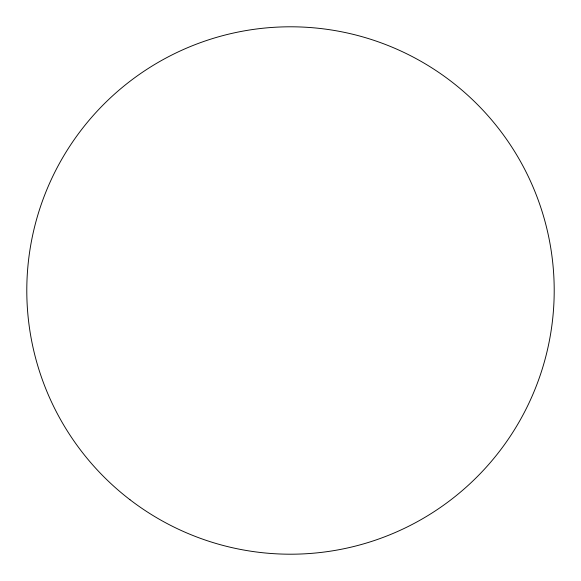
<?xml version="1.0" encoding="UTF-8"?>
<svg xmlns="http://www.w3.org/2000/svg" width="581" height="581" viewBox="0 0 581 581"><rect width="100%" height="100%" fill="white"/><g stroke="black" fill="none" stroke-linecap="round" stroke-linejoin="round"><path stroke-width="0.87" d="M129.962 499.711A263.709 263.709 0 0 0 551.95 324.917A263.709 263.709 0 0 0 189.588 46.865A263.709 263.709 0 0 0 129.962 499.711"/></g></svg>
